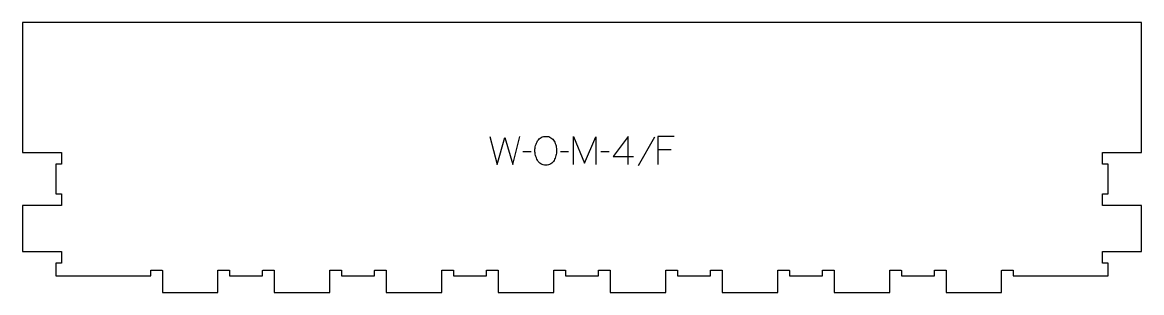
# Model space of a CAD drawing. Extents: x 0 to 1199, y 0 to 289.
import ezdxf

# ---------------------------------------------------------------- set-up
doc = ezdxf.new("R2010")
doc.units = 0
doc.layers.add('1_ANYTOOL_1MMDEEP_LABELS_S', color=2, linetype='CONTINUOUS')
doc.layers.add('4_ANYTOOL_CUTTHROUGH_OUTSI', color=5, linetype='CONTINUOUS')

msp = doc.modelspace()

# ---------------------------------------------------------------- linework, layer by layer
at = {"layer": '1_ANYTOOL_1MMDEEP_LABELS_S'}
for p, q in [((677.300207, 166.603794), (660.114493, 135.832366)), ((545.300207, 150.960937), (536.514493, 150.875223)), ((585.328779, 150.960937), (576.543064, 150.875223)), ((628.828779, 150.960937), (620.043064, 150.875223)), ((633.114493, 145.732366), (654.885921, 145.732366)), ((695.385921, 153.103794), (680.900207, 153.103794))]:
    msp.add_line(p, q, dxfattribs=at)
for points in [[(500.943064, 167.075223), (508.65735, 137.075223), (517.100207, 166.175223), (525.585921, 137.075223), (533.085921, 167.075223)], [(590.471636, 137.075223), (590.471636, 167.075223), (602.471636, 138.703794), (614.471636, 166.946652), (614.471636, 137.075223)], [(649.100207, 137.075223), (649.143064, 167.11808), (633.114493, 145.732366)], [(698.55735, 167.075223), (680.900207, 167.075223), (680.900207, 137.075223)]]:
    msp.add_lwpolyline(points, dxfattribs=at)
msp.add_lwpolyline([(561.371636, 167.41808, -0.064784), (564.045591, 167.070159, -0.088904), (566.471636, 165.939509, -0.05419), (568.3942, 164.247379, -0.051179), (569.921636, 162.189509, -0.041653), (571.103835, 159.760736, -0.036749), (571.893064, 157.175223, -0.024892), (572.350844, 154.55596, -0.030823), (572.514493, 151.903794, -0.034269), (572.337973, 149.331298, -0.031918), (571.823421, 146.803794, -0.031725), (570.935234, 144.194398, -0.026303), (569.750207, 141.703794, -0.058719), (568.226427, 139.542047, -0.077745), (566.187707, 137.878794, -0.077243), (563.700719, 136.899957, -0.055252), (561.028779, 136.603794, -0.054051), (558.274854, 136.902374, -0.077615), (555.709136, 137.900223, -0.078558), (553.634062, 139.587296, -0.060481), (552.093064, 141.789509, -0.02629), (550.906404, 144.328728, -0.031299), (550.01985, 146.985937, -0.031469), (549.504811, 149.572753, -0.033416), (549.328779, 152.203794, -0.032847), (549.507456, 154.920743, -0.035049), (550.051993, 157.587723, -0.03503), (550.967967, 160.164762, -0.032231), (552.221636, 162.596652, -0.062518), (553.843524, 164.663746, -0.074052), (555.955564, 166.212723, -0.072322), (558.582418, 167.143614, -0.049083)], format="xyb", close=True, dxfattribs=at)
at = {"layer": '4_ANYTOOL_CUTTHROUGH_OUTSI'}
msp.add_lwpolyline([(977.5, 18), (977.5, 23.75, -0.414214), (977.75, 24), (989.75, 24, -0.414214), (990, 23.75), (990, 0), (1049.5, 0), (1049.5, 23.75, -0.414214), (1049.75, 24), (1061.75, 24, -0.414214), (1062, 23.75), (1062, 17.999993), (1163.499201, 17.997168), (1163.499234, 31.497162), (1157.749234, 31.497176, -0.414214), (1157.499235, 31.747177), (1157.499264, 43.747177, -0.414214), (1157.749265, 43.997176), (1199.499265, 43.997074), (1199.499385, 93.497074), (1157.749385, 93.497176, -0.414214), (1157.499386, 93.747177), (1157.499415, 105.747177, -0.414214), (1157.749416, 105.997176), (1163.499416, 105.997162), (1163.499493, 137.496829), (1157.749493, 137.496843, -0.414214), (1157.499493, 137.746844), (1157.499523, 149.746844, -0.414214), (1157.749524, 149.996843), (1199.499285, 149.996692), (1199.499979, 289.499983), (0.000007, 289.499983), (0.000238, 149.999617), (41.75, 149.999667, -0.414214), (42, 149.749667), (42, 137.749667, -0.414214), (41.75, 137.499667), (36, 137.499667), (36, 106), (41.75, 106, -0.414214), (42, 105.75), (42, 93.75, -0.414214), (41.75, 93.5), (0, 93.5), (0, 44), (41.75, 44, -0.414214), (42, 43.75), (42, 31.75, -0.414214), (41.75, 31.5), (36, 31.5), (36, 18), (137.5, 18), (137.5, 23.75, -0.414214), (137.75, 24), (149.75, 24, -0.414214), (150, 23.75), (150, 0), (209.5, 0), (209.5, 23.75, -0.414214), (209.75, 24), (221.75, 24, -0.414214), (222, 23.75), (222, 18), (257.5, 18), (257.5, 23.75, -0.414214), (257.75, 24), (269.75, 24, -0.414214), (270, 23.75), (270, 0), (329.5, 0), (329.5, 23.75, -0.414214), (329.75, 24), (341.75, 24, -0.414214), (342, 23.75), (342, 18), (377.5, 18), (377.5, 23.75, -0.414214), (377.75, 24), (389.75, 24, -0.414214), (390, 23.75), (390, 0), (449.5, 0), (449.5, 23.75, -0.414214), (449.75, 24), (461.75, 24, -0.414214), (462, 23.75), (462, 18), (497.5, 18), (497.5, 23.75, -0.414214), (497.75, 24), (509.75, 24, -0.414214), (510, 23.75), (510, 0), (569.5, 0), (569.5, 23.75, -0.414214), (569.75, 24), (581.75, 24, -0.414214), (582, 23.75), (582, 18), (617.5, 18), (617.5, 23.75, -0.414214), (617.75, 24), (629.75, 24, -0.414214), (630, 23.75), (630, 0), (689.5, 0), (689.5, 23.75, -0.414214), (689.75, 24), (701.75, 24, -0.414214), (702, 23.75), (702, 18), (737.5, 18), (737.5, 23.75, -0.414214), (737.75, 24), (749.75, 24, -0.414214), (750, 23.75), (750, 0), (809.5, 0), (809.5, 23.75, -0.414214), (809.75, 24), (821.75, 24, -0.414214), (822, 23.75), (822, 18), (857.5, 18), (857.5, 23.75, -0.414214), (857.75, 24), (869.75, 24, -0.414214), (870, 23.75), (870, 0), (929.5, 0), (929.5, 23.75, -0.414214), (929.75, 24), (941.75, 24, -0.414214), (942, 23.75), (942, 18)], format="xyb", close=True, dxfattribs=at)

doc.saveas('drawing.dxf')
